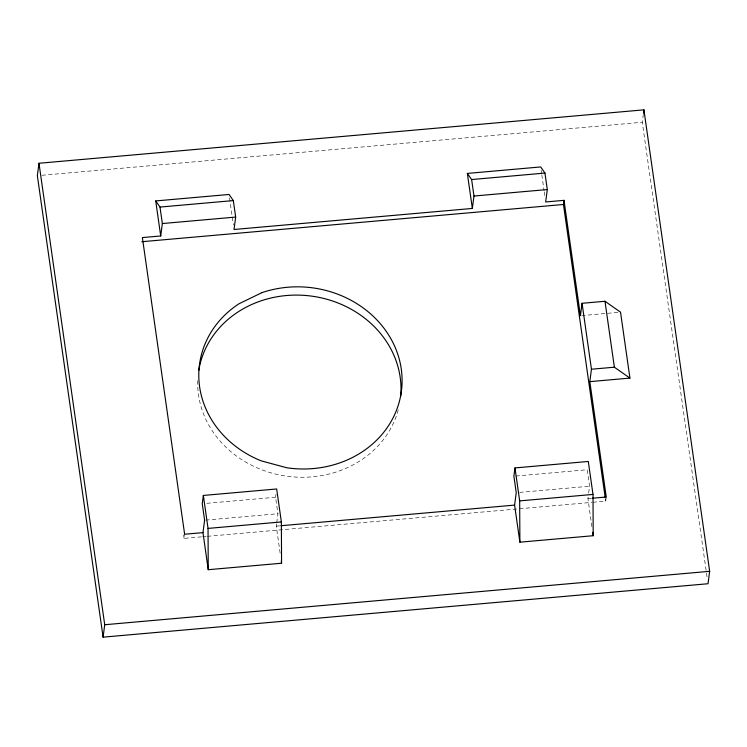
<?xml version="1.0" encoding="UTF-8"?>
<svg xmlns="http://www.w3.org/2000/svg" width="747" height="747" viewBox="0 0 747 747"><rect width="100%" height="100%" fill="white"/><g stroke="black" fill="none" stroke-linecap="round" stroke-linejoin="round"><path stroke-width="0.56" stroke-dasharray="3.73 2.8" d="M201.513 536.841L184.089 538.382L184.64 534.236M276.735 522.76L277.931 513.731L275.578 497.25L275.988 494.15M280.134 553.116L276.297 526.149L276.586 523.89M591.923 526.719L587.926 498.623L588.515 494.112M588.664 492.983L589.56 486.213L587.207 469.732L515.028 476.11M707.026 576.815L642.28 122.265L643.326 114.366M592.931 502.273L605.714 501.144L606.256 497.007M41.991 175.274L642.28 122.265M581.577 315.617L618.236 312.377M206.835 503.319L275.578 497.25M205.742 520.108L277.931 513.731M519.669 492.385L589.56 486.213M276.297 526.149L279.78 525.841M587.926 498.623L592.511 498.221M202.67 536.738L206.163 536.43M207.321 536.327L591.773 502.376M605.378 498.837L605.714 501.144M541.164 170.335L541.64 173.724M541.808 174.854L544.059 190.672M544.218 191.802L545.021 197.451M229.525 197.852L233.391 224.968M183.594 534.917L184.089 538.382M398.235 409.898A101.825 90.882 7.5 0 1 285.737 476.044A101.825 90.882 7.5 0 1 197.778 380.326"/><path stroke-width="1.12" d="M38.984 163.266L37.35 175.685L103.086 637.154L708.016 583.734L709.65 571.315L643.914 109.846L38.984 163.266L104.72 624.735L103.086 637.154M202.969 532.62L208.245 569.7L281.572 563.229L281.367 521.938L276.67 488.977L203.343 495.448L202.25 503.73L204.603 520.211L202.969 532.62L184.64 534.236L142.378 237.583L160.708 235.959L162.342 223.549L159.998 207.068L155.721 200.934L229.049 194.463L233.325 200.588L235.669 217.069L234.035 229.488L472.347 208.441L473.981 196.031L471.628 179.551L467.351 173.416L540.679 166.945L544.955 173.071L547.299 189.551L545.665 201.97L563.994 200.345L580.428 315.72L582.062 303.301L604.977 301.274L620.533 312.171L629.926 378.094L589.822 381.642L606.256 497.007L592.511 498.221M514.972 467.93L513.889 476.203L516.233 492.684L514.599 505.103L519.884 542.182L593.202 535.711L592.997 494.421L588.3 461.459L514.972 467.93L519.669 500.892L519.884 542.182M605.219 497.679L563.453 204.482L563.994 200.345M589.822 381.642L591.456 369.223L582.062 303.301M643.475 113.236L643.914 109.846M159.998 207.068L233.325 200.588M471.628 179.551L544.955 173.071M162.342 223.549L235.669 217.069M473.981 196.031L547.299 189.551M141.837 241.72L563.453 204.482M591.456 369.223L614.37 367.207L629.926 378.094M208.245 569.7L208.04 528.409L281.367 521.938M519.669 500.892L592.997 494.421M280.937 525.739L514.599 505.103M104.72 624.735L709.65 571.315M604.977 301.274L614.37 367.207M592.726 532.34L593.202 535.711M467.351 173.416L472.347 208.441M281.255 560.978L281.572 563.229M203.343 495.448L208.04 528.409M155.721 200.934L160.708 235.959M198.805 370.213A101.825 90.882 7.5 0 1 311.107 296.055A101.825 90.882 7.5 0 1 400.635 396.573M261.88 292.656L238.853 303.852A101.825 90.882 7.5 0 0 261.217 460.862L286.82 467.771A101.825 90.882 7.5 0 0 401.27 368.999A101.825 90.882 7.5 0 0 261.88 292.656"/></g></svg>
